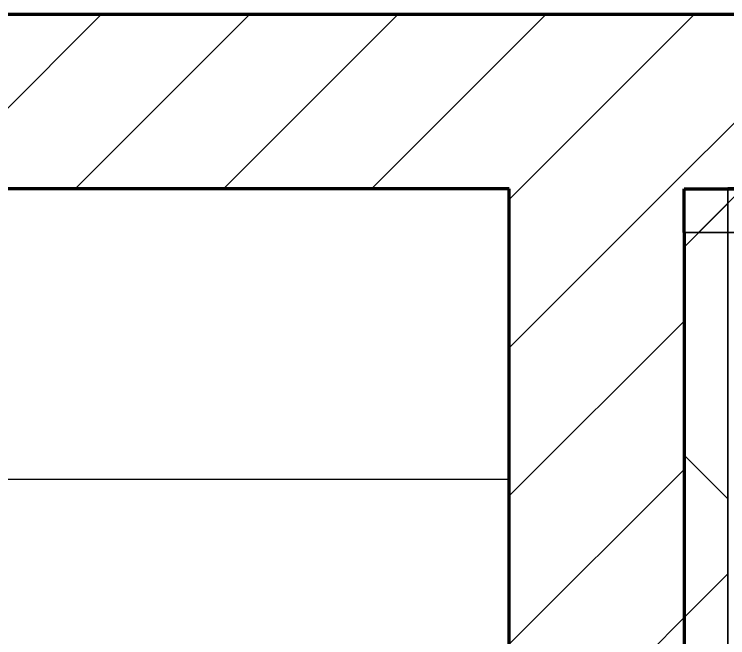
# Model space of a CAD drawing. Header units: millimetres. Extents: x -853432 to -773672, y -18171 to 22484.
# Drawn here: x -821174 to -820357, y 9430 to 10144 of the extents above; entities that cross this region are included whole.
import ezdxf

# ---------------------------------------------------------------- set-up
doc = ezdxf.new("R2010")
doc.units = ezdxf.units.MM
for name, color, linetype, lineweight in [('A-CLNG', 2, 'Continuous', 9), ('A-CLNG-PATT', 2, 'Continuous', 9), ('A-WALL', 5, 'Continuous', 35), ('A-WALL-FNSH', 2, 'Continuous', 35), ('A-WALL-PATT', 1, 'Continuous', 35)]:
    doc.layers.add(name, color=color, linetype=linetype, lineweight=lineweight)
pattern_1 = [(45, (0, 0), (-84.852814, 84.852814), [])]
pattern_2 = [(45, (0, 0), (-212.13203, 212.13203), []), (135, (0, 0), (-212.13203, -212.13203), [])]

# ---------------------------------------------------------------- blocks, each defined once
blk = doc.blocks.new('*U634')
at = {"layer": 'A-CLNG'}
for p, q in [((15275, 6365), (7500, 6365)), ((7500, 6365), (15275, 6365)), ((15275, 500), (15275, 6365)), ((15275, 6365), (15275, 500))]:
    blk.add_line(p, q, dxfattribs=at)

msp = doc.modelspace()

# ---------------------------------------------------------------- hatches: boundary and pattern name
at = {"layer": 'A-CLNG-PATT', "lineweight": 25}
h = msp.add_hatch(dxfattribs=at)
h.set_pattern_fill('FP_3', color=256, style=0, pattern_type=2)
h.set_pattern_definition([(0, (-828994.9, 9611.5), (0, -600), []), (270, (-828994.9, 9611.5), (-600, -4e-14), [])])
h.paths.add_polyline_path([(-825607.37, 3279.03), (-825607.36, 4079.03), (-823357.38, 4079.03), (-823357.37, 4079.02), (-820607.37, 4079.02), (-820607.37, 9944.02), (-828382.37, 9944.02), (-828382.37, 4068.8), (-827592.59, 3279.03), (-827310.79, 3279.03)])
h.paths.add_polyline_path([(-825994.87, 4811.52), (-825994.87, 5411.52), (-824794.87, 5411.52), (-824794.87, 4811.52), (-825607.37, 4811.52)])
h.paths.add_polyline_path([(-824194.87, 4811.52), (-824194.87, 5411.52), (-822994.87, 5411.52), (-822994.87, 4811.52)])
h.paths.add_polyline_path([(-822394.87, 4811.52), (-822394.87, 5411.52), (-821194.87, 5411.52), (-821194.87, 4811.52)])
h.paths.add_polyline_path([(-827592.59, 4811.52), (-827794.87, 4811.52), (-827794.87, 5411.52), (-826594.87, 5411.52), (-826594.87, 4811.52), (-827310.79, 4811.52)])
h.paths.add_polyline_path([(-821194.87, 6011.52), (-822394.87, 6011.52), (-822394.87, 6611.52), (-821194.87, 6611.52), (-821194.87, 6410.07)])
h.paths.add_polyline_path([(-825994.87, 6011.52), (-825994.87, 6611.52), (-824794.87, 6611.52), (-824794.87, 6011.52), (-825104.62, 6011.52)])
h.paths.add_polyline_path([(-826594.87, 6011.52), (-827794.87, 6011.52), (-827794.87, 6611.52), (-826594.87, 6611.52), (-826594.87, 6410.07)])
h.paths.add_polyline_path([(-824194.87, 6011.52), (-824194.87, 6611.52), (-822994.87, 6611.52), (-822994.87, 6011.52)])
h.paths.add_polyline_path([(-824506.64, 6858.38), (-824509.84, 6858.38), (-824532.29, 6869.19), (-824548.12, 6889.98), (-824553.07, 6914.29), (-824547.83, 6937.27), (-824532.29, 6956.76), (-824508.87, 6967.57), (-824484.12, 6967.19), (-824462.46, 6956.76), (-824446.62, 6935.98), (-824441.37, 6912.98), (-824446.92, 6888.68), (-824462.46, 6869.19), (-824485.87, 6858.38), (-824497.37, 6858.38)])
h.paths.add_polyline_path([(-825994.87, 7211.52), (-825994.87, 7811.52), (-824794.87, 7811.52), (-824794.87, 7211.52), (-825104.62, 7211.52)])
h.paths.add_polyline_path([(-826594.87, 7211.52), (-827794.87, 7211.52), (-827794.87, 7811.52), (-826594.87, 7811.52), (-826594.87, 7738.85)])
h.paths.add_polyline_path([(-822994.87, 7211.52), (-824194.87, 7211.52), (-824194.87, 7811.52), (-822994.87, 7811.52), (-822994.87, 7738.85)])
h.paths.add_polyline_path([(-821194.87, 7211.52), (-822394.87, 7211.52), (-822394.87, 7811.52), (-821194.87, 7811.52), (-821194.87, 7738.85)])
h.paths.add_polyline_path([(-824794.87, 8411.52), (-825994.87, 8411.52), (-825994.87, 9011.52), (-824794.87, 9011.52)])
h.paths.add_polyline_path([(-826594.87, 8411.52), (-827794.87, 8411.52), (-827794.87, 9011.52), (-826594.87, 9011.52)])
h.paths.add_polyline_path([(-822394.87, 8411.52), (-822394.87, 9011.52), (-821194.87, 9011.52), (-821194.87, 8411.52), (-821795.36, 8411.52)])
h.paths.add_polyline_path([(-822994.87, 8411.52), (-824194.87, 8411.52), (-824194.87, 9011.52), (-822994.87, 9011.52)])
at = {"layer": 'A-WALL-PATT', "lineweight": 9}
h = msp.add_hatch(dxfattribs=at)
h.set_pattern_fill('FP_2', color=256, style=0, pattern_type=2)
h.set_pattern_definition(pattern_1)
h.paths.add_polyline_path([(-786082.37, 9944.02), (-786082.37, 10144.02), (-830592.54, 10144.02), (-830592.54, 9944.02), (-786107.37, 9944.02)])
h = msp.add_hatch(dxfattribs=at)
h.set_pattern_fill('FP_2', color=256, style=0, pattern_type=2)
h.set_pattern_definition(pattern_1)
h.paths.add_polyline_path([(-820407.37, 3879.02), (-820407.37, 9944.02), (-820607.37, 9944.02), (-820607.37, 3879.02)])
h = msp.add_hatch(dxfattribs=at)
h.set_pattern_fill('FP_4', color=256, style=0, pattern_type=2)
h.set_pattern_definition(pattern_2)
h.paths.add_polyline_path([(-820357.37, 3879.02), (-820357.37, 9944.02), (-820407.37, 9944.02), (-820407.37, 3879.02)])
h = msp.add_hatch(dxfattribs=at)
h.set_pattern_fill('FP_4', color=256, style=0, pattern_type=2)
h.set_pattern_definition(pattern_2)
h.paths.add_polyline_path([(-786107.37, 9894.02), (-786107.37, 9944.02), (-820407.37, 9944.02), (-820407.37, 9894.02), (-787599.71, 9894.02)])

# ---------------------------------------------------------------- linework, layer by layer
at = {"layer": 'A-WALL', "color": 7, "lineweight": 70}
for p, q in [((-830592.54, 10144.02), (-786082.37, 10144.02)), ((-820607.37, 9944.02), (-828582.37, 9944.02)), ((-820607.37, 4079.02), (-820607.37, 9944.02)), ((-820407.37, 9944.02), (-820357.37, 9944.02)), ((-820407.37, 9894.02), (-820407.37, 9944.02)), ((-820407.37, 9944.02), (-786107.37, 9944.02)), ((-786107.37, 9944.02), (-820357.37, 9944.02)), ((-820407.37, 9894.02), (-820407.37, 3879.02))]:
    msp.add_line(p, q, dxfattribs=at)
at = {"layer": 'A-WALL-FNSH', "color": 250}
for p, q in [((-820407.37, 3879.02), (-820407.37, 9944.02)), ((-820357.37, 9944.02), (-820357.37, 3879.02)), ((-786107.37, 9894.02), (-820407.37, 9894.02))]:
    msp.add_line(p, q, dxfattribs=at)

# ---------------------------------------------------------------- block references
msp.add_blockref('*U634', (-835882.37, 3579.02))

doc.saveas('drawing.dxf')
